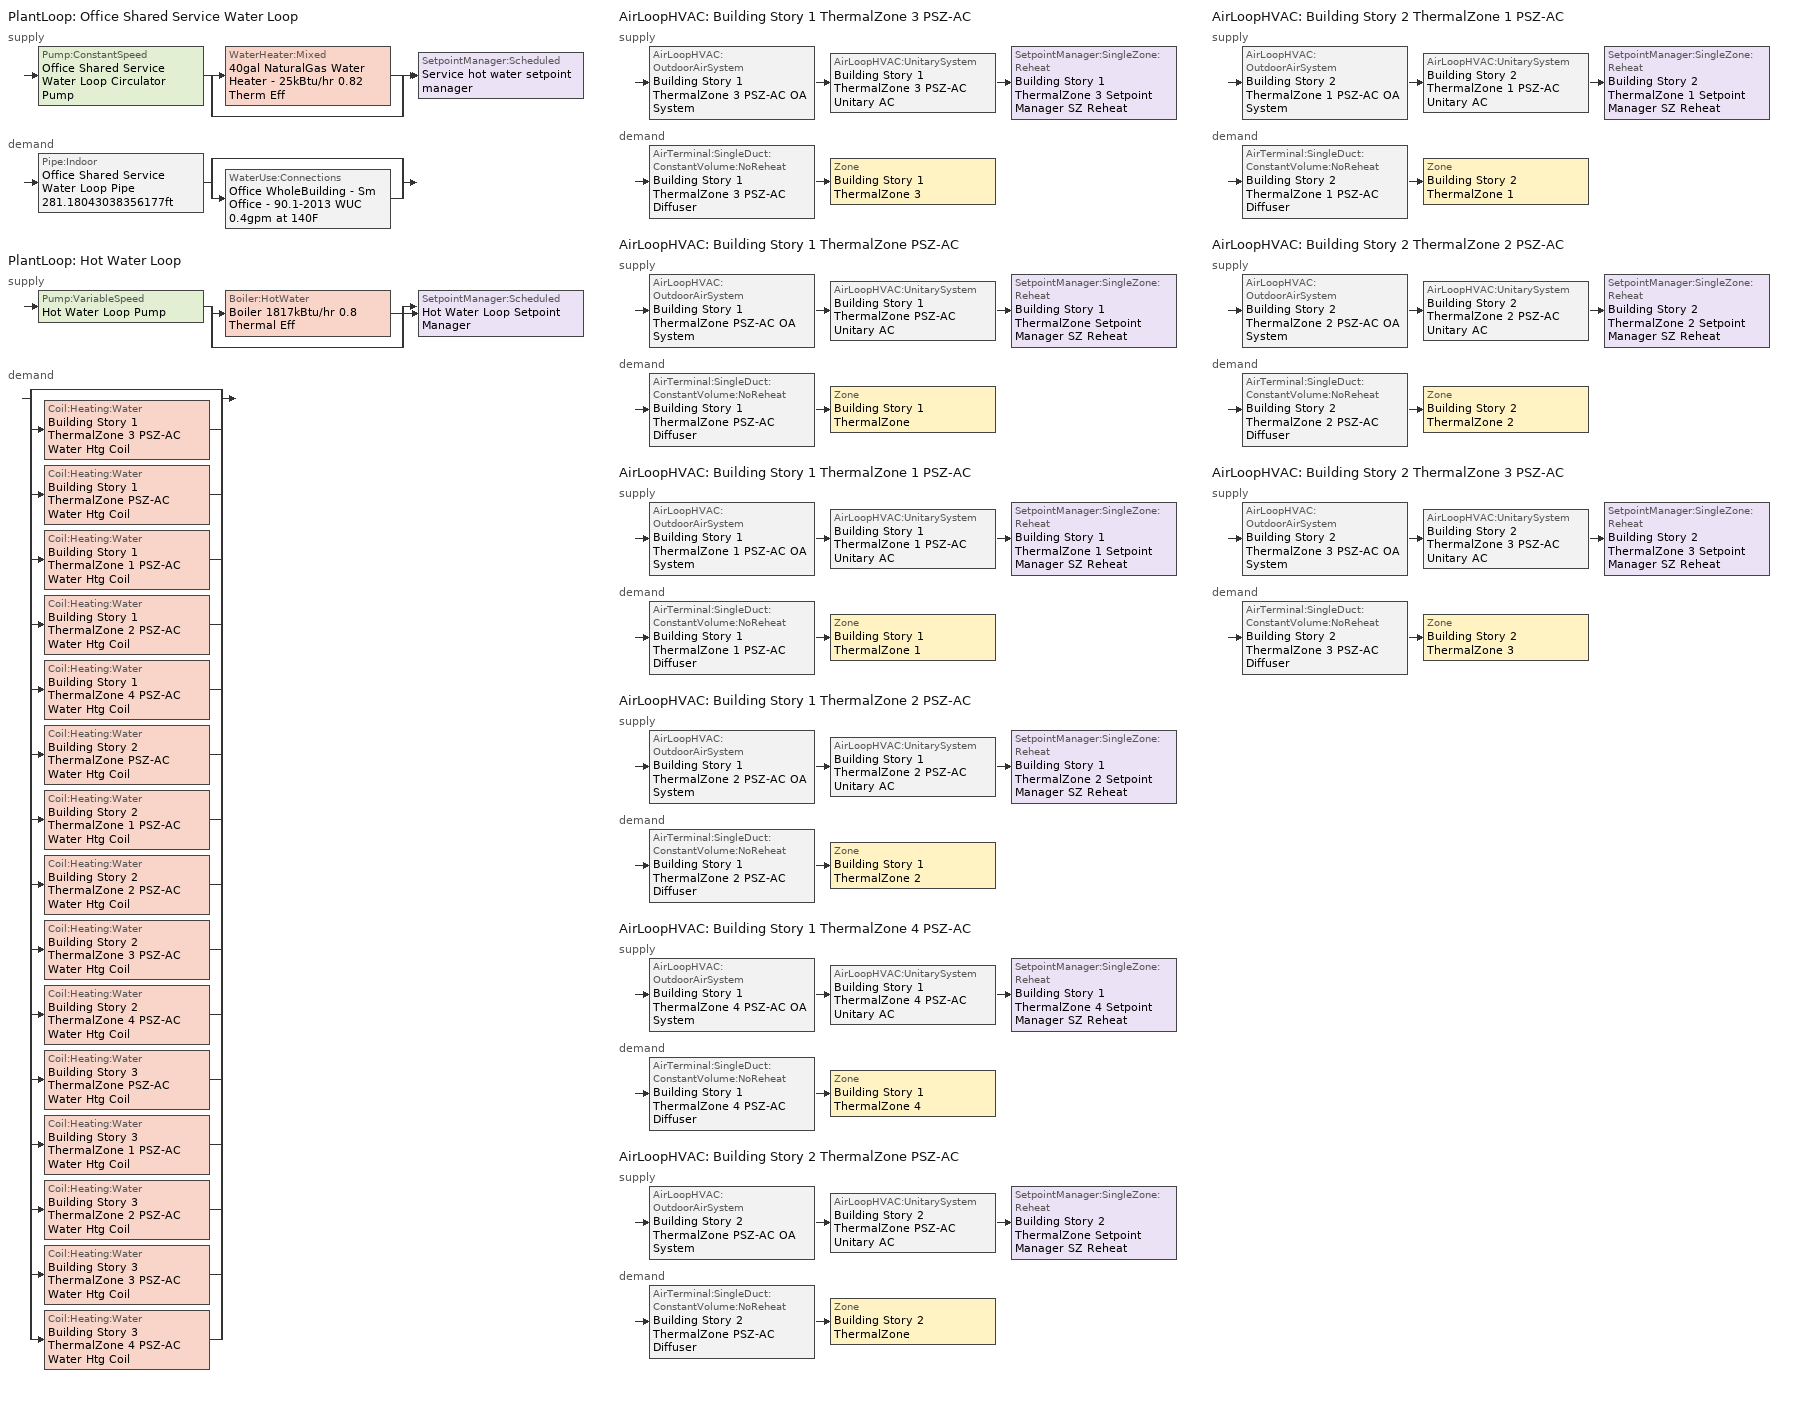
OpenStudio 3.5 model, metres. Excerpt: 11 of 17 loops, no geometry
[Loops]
PlantLoop 'Office Shared Service Water Loop'
 supply: Pump:ConstantSpeed 'Office Shared Service Water Loop Circulator Pump' > split
  | WaterHeater:Mixed '40gal NaturalGas Water Heater - 25kBtu/hr 0.82 Therm Eff'
  | bypass
  join > SetpointManager:Scheduled 'Service hot water setpoint manager'
 demand: Pipe:Indoor 'Office Shared Service Water Loop Pipe 281.18043038356177ft' > split
  | bypass
  | WaterUse:Connections 'Office WholeBuilding - Sm Office - 90.1-2013 WUC 0.4gpm at 140F'
PlantLoop 'Hot Water Loop'
 supply: Pump:VariableSpeed 'Hot Water Loop Pump' > split
  | Boiler:HotWater 'Boiler 1817kBtu/hr 0.8 Thermal Eff'
  | bypass
  join > SetpointManager:Scheduled 'Hot Water Loop Setpoint Manager'
 demand: split
  | bypass
  | Coil:Heating:Water 'Building Story 1 ThermalZone 3 PSZ-AC Water Htg Coil'
  | Coil:Heating:Water 'Building Story 1 ThermalZone PSZ-AC Water Htg Coil'
  | Coil:Heating:Water 'Building Story 1 ThermalZone 1 PSZ-AC Water Htg Coil'
  | Coil:Heating:Water 'Building Story 1 ThermalZone 2 PSZ-AC Water Htg Coil'
  | Coil:Heating:Water 'Building Story 1 ThermalZone 4 PSZ-AC Water Htg Coil'
  | Coil:Heating:Water 'Building Story 2 ThermalZone PSZ-AC Water Htg Coil'
  | Coil:Heating:Water 'Building Story 2 ThermalZone 1 PSZ-AC Water Htg Coil'
  | Coil:Heating:Water 'Building Story 2 ThermalZone 2 PSZ-AC Water Htg Coil'
  | Coil:Heating:Water 'Building Story 2 ThermalZone 3 PSZ-AC Water Htg Coil'
  | Coil:Heating:Water 'Building Story 2 ThermalZone 4 PSZ-AC Water Htg Coil'
  | Coil:Heating:Water 'Building Story 3 ThermalZone PSZ-AC Water Htg Coil'
  | Coil:Heating:Water 'Building Story 3 ThermalZone 1 PSZ-AC Water Htg Coil'
  | Coil:Heating:Water 'Building Story 3 ThermalZone 2 PSZ-AC Water Htg Coil'
  | Coil:Heating:Water 'Building Story 3 ThermalZone 3 PSZ-AC Water Htg Coil'
  | Coil:Heating:Water 'Building Story 3 ThermalZone 4 PSZ-AC Water Htg Coil'
AirLoopHVAC 'Building Story 1 ThermalZone 3 PSZ-AC'
 supply: AirLoopHVAC:OutdoorAirSystem 'Building Story 1 ThermalZone 3 PSZ-AC OA System' > AirLoopHVAC:UnitarySystem 'Building Story 1 ThermalZone 3 PSZ-AC Unitary AC' > SetpointManager:SingleZone:Reheat 'Building Story 1 ThermalZone 3 Setpoint Manager SZ Reheat'
 demand: AirTerminal:SingleDuct:ConstantVolume:NoReheat 'Building Story 1 ThermalZone 3 PSZ-AC Diffuser' > Zone 'Building Story 1 ThermalZone 3'
AirLoopHVAC 'Building Story 1 ThermalZone PSZ-AC'
 supply: AirLoopHVAC:OutdoorAirSystem 'Building Story 1 ThermalZone PSZ-AC OA System' > AirLoopHVAC:UnitarySystem 'Building Story 1 ThermalZone PSZ-AC Unitary AC' > SetpointManager:SingleZone:Reheat 'Building Story 1 ThermalZone Setpoint Manager SZ Reheat'
 demand: AirTerminal:SingleDuct:ConstantVolume:NoReheat 'Building Story 1 ThermalZone PSZ-AC Diffuser' > Zone 'Building Story 1 ThermalZone'
AirLoopHVAC 'Building Story 1 ThermalZone 1 PSZ-AC'
 supply: AirLoopHVAC:OutdoorAirSystem 'Building Story 1 ThermalZone 1 PSZ-AC OA System' > AirLoopHVAC:UnitarySystem 'Building Story 1 ThermalZone 1 PSZ-AC Unitary AC' > SetpointManager:SingleZone:Reheat 'Building Story 1 ThermalZone 1 Setpoint Manager SZ Reheat'
 demand: AirTerminal:SingleDuct:ConstantVolume:NoReheat 'Building Story 1 ThermalZone 1 PSZ-AC Diffuser' > Zone 'Building Story 1 ThermalZone 1'
AirLoopHVAC 'Building Story 1 ThermalZone 2 PSZ-AC'
 supply: AirLoopHVAC:OutdoorAirSystem 'Building Story 1 ThermalZone 2 PSZ-AC OA System' > AirLoopHVAC:UnitarySystem 'Building Story 1 ThermalZone 2 PSZ-AC Unitary AC' > SetpointManager:SingleZone:Reheat 'Building Story 1 ThermalZone 2 Setpoint Manager SZ Reheat'
 demand: AirTerminal:SingleDuct:ConstantVolume:NoReheat 'Building Story 1 ThermalZone 2 PSZ-AC Diffuser' > Zone 'Building Story 1 ThermalZone 2'
AirLoopHVAC 'Building Story 1 ThermalZone 4 PSZ-AC'
 supply: AirLoopHVAC:OutdoorAirSystem 'Building Story 1 ThermalZone 4 PSZ-AC OA System' > AirLoopHVAC:UnitarySystem 'Building Story 1 ThermalZone 4 PSZ-AC Unitary AC' > SetpointManager:SingleZone:Reheat 'Building Story 1 ThermalZone 4 Setpoint Manager SZ Reheat'
 demand: AirTerminal:SingleDuct:ConstantVolume:NoReheat 'Building Story 1 ThermalZone 4 PSZ-AC Diffuser' > Zone 'Building Story 1 ThermalZone 4'
AirLoopHVAC 'Building Story 2 ThermalZone PSZ-AC'
 supply: AirLoopHVAC:OutdoorAirSystem 'Building Story 2 ThermalZone PSZ-AC OA System' > AirLoopHVAC:UnitarySystem 'Building Story 2 ThermalZone PSZ-AC Unitary AC' > SetpointManager:SingleZone:Reheat 'Building Story 2 ThermalZone Setpoint Manager SZ Reheat'
 demand: AirTerminal:SingleDuct:ConstantVolume:NoReheat 'Building Story 2 ThermalZone PSZ-AC Diffuser' > Zone 'Building Story 2 ThermalZone'
AirLoopHVAC 'Building Story 2 ThermalZone 1 PSZ-AC'
 supply: AirLoopHVAC:OutdoorAirSystem 'Building Story 2 ThermalZone 1 PSZ-AC OA System' > AirLoopHVAC:UnitarySystem 'Building Story 2 ThermalZone 1 PSZ-AC Unitary AC' > SetpointManager:SingleZone:Reheat 'Building Story 2 ThermalZone 1 Setpoint Manager SZ Reheat'
 demand: AirTerminal:SingleDuct:ConstantVolume:NoReheat 'Building Story 2 ThermalZone 1 PSZ-AC Diffuser' > Zone 'Building Story 2 ThermalZone 1'
AirLoopHVAC 'Building Story 2 ThermalZone 2 PSZ-AC'
 supply: AirLoopHVAC:OutdoorAirSystem 'Building Story 2 ThermalZone 2 PSZ-AC OA System' > AirLoopHVAC:UnitarySystem 'Building Story 2 ThermalZone 2 PSZ-AC Unitary AC' > SetpointManager:SingleZone:Reheat 'Building Story 2 ThermalZone 2 Setpoint Manager SZ Reheat'
 demand: AirTerminal:SingleDuct:ConstantVolume:NoReheat 'Building Story 2 ThermalZone 2 PSZ-AC Diffuser' > Zone 'Building Story 2 ThermalZone 2'
AirLoopHVAC 'Building Story 2 ThermalZone 3 PSZ-AC'
 supply: AirLoopHVAC:OutdoorAirSystem 'Building Story 2 ThermalZone 3 PSZ-AC OA System' > AirLoopHVAC:UnitarySystem 'Building Story 2 ThermalZone 3 PSZ-AC Unitary AC' > SetpointManager:SingleZone:Reheat 'Building Story 2 ThermalZone 3 Setpoint Manager SZ Reheat'
 demand: AirTerminal:SingleDuct:ConstantVolume:NoReheat 'Building Story 2 ThermalZone 3 PSZ-AC Diffuser' > Zone 'Building Story 2 ThermalZone 3'
[Construction]
Copper pipe 0.75in type L with 0.5in fiberglass batt: Fiberglass batt 0.5in, Copper pipe 0.75in type L
[Material] Roughness=Smooth; Thermal Absorptance=0.9; Solar Absorptance=0.7; Visible Absorptance=0.7
Name | Thickness {m} | Conductivity {W/m-K} | Density {kg/m3} | Specific Heat {J/kg-K}
Copper pipe 0.75in type L | 0.001143 | 386 | 8906.27 | 385.1856
Fiberglass batt 0.5in | 0.0127 | 0.0663448 | 11.2129 | 837.36
[WaterUse:Connections]
Office WholeBuilding - Sm Office - 90.1-2013 WUC 0.4gpm at 140F: Drain Water Heat Exchanger Type=None; Drain Water Heat Exchanger Destination=Plant; Water Use Equipment Name 1=Office WholeBuilding - Sm Office - 90.1-2013 Service Water Use 0.4gpm at 140F
[WaterUse:Equipment:Definition]
Office WholeBuilding - Sm Office - 90.1-2013 Service Water Use Def 0.4gpm: Peak Flow Rate {m3/s}=2.50125e-05; Target Temperature Schedule=Mixed Water At Faucet Temp - 140F; Sensible Fraction Schedule=Fraction Sensible - 0.2; Latent Fraction Schedule=Fraction Latent - 0.05
[WaterUse:Equipment]
Office WholeBuilding - Sm Office - 90.1-2013 Service Water Use 0.4gpm at 140F: Water Use Equipment Definition=Office WholeBuilding - Sm Office - 90.1-2013 Service Water Use Def 0.4gpm; Flow Rate Fraction Schedule=OfficeSmall BLDG_SWH_SCH
[PlantLoop] Glycol Concentration=0; Minimum Loop Temperature {C}=10; Plant Loop Volume {m3}=Autocalculate; Load Distribution Scheme=Optimal
Name | Maximum Loop Temperature {C} | Fluid Type
Office Shared Service Water Loop | 60
Hot Water Loop |  | Water
[Sizing:Plant] Loop Type=Heating; Sizing Option=NonCoincident; Zone Timesteps in Averaging Window=1; Coincident Sizing Factor Mode=None
Name | Design Loop Exit Temperature {C} | Loop Design Temperature Difference {deltaC}
Office Shared Service Water Loop | 60 | 5
Hot Water Loop | 82.2222 | 11.1111
[SetpointManager:Scheduled] Control Variable=Temperature
Name | Schedule | Setpoint Node or NodeList
Service hot water setpoint manager | Service Water Loop Temp - 140F | Office Shared Service Water Loop Supply Outlet Node
Hot Water Loop Setpoint Manager | Hot Water Loop Temp - 180F | Hot Water Loop Supply Outlet Node
[Pump:ConstantSpeed]
Office Shared Service Water Loop Circulator Pump: Rated Flow Rate {m3/s}=autosize; Rated Pump Head {Pa}=29890.7; Rated Power Consumption {W}=autosize; Motor Efficiency=0.7; Fraction of Motor Inefficiencies to Fluid Stream=0; Pump Control Type=Intermittent; Design Power Sizing Method=PowerPerFlowPerPressure; Design Electric Power per Unit Flow Rate {W/(m3/s)}=348701.1; Design Shaft Power per Unit Flow Rate per Unit Head {W-s/m3-Pa}=1.28205
[WaterHeater:Mixed]
40gal NaturalGas Water Heater - 25kBtu/hr 0.82 Therm Eff: Tank Volume {m3}=0.151416; Setpoint Temperature Schedule=Service Water Loop Temp - 140F; Deadband Temperature Difference {deltaC}=2; Maximum Temperature Limit {C}=60; Heater Control Type=Cycle; Heater Maximum Capacity {W}=7319.95; Heater Fuel Type=NaturalGas; Heater Thermal Efficiency=0.82; Off Cycle Parasitic Fuel Consumption Rate {W}=0; Off Cycle Parasitic Fuel Type=NaturalGas; Off Cycle Parasitic Heat Fraction to Tank=0; On Cycle Parasitic Fuel Consumption Rate {W}=0; On Cycle Parasitic Fuel Type=NaturalGas; On Cycle Parasitic Heat Fraction to Tank=0; Ambient Temperature Indicator=Schedule; Ambient Temperature Schedule=Water Heater Ambient Temp Schedule - 71.6f; Off Cycle Loss Coefficient to Ambient Temperature {W/K}=2.56092; On Cycle Loss Coefficient to Ambient Temperature {W/K}=2.56092; Use Side Effectiveness=1; Source Side Effectiveness=1; Use Side Design Flow Rate {m3/s}=autosize; Source Side Design Flow Rate {m3/s}=autosize; Indirect Water Heating Recovery Time {hr}=1.5; Source Side Flow Control Mode=IndirectHeatPrimarySetpoint
[WaterHeater:Sizing]
40gal NaturalGas Water Heater - 25kBtu/hr 0.82 Therm Eff: Design Mode=PeakDraw; Time Storage Can Meet Peak Draw {hr}=0.538503; Time for Tank Recovery {hr}=0; Nominal Tank Volume for Autosizing Plant Connections {m3}=1
[Pipe:Indoor]
Office Shared Service Water Loop Pipe 281.18043038356177ft: Construction=Copper pipe 0.75in type L with 0.5in fiberglass batt; Environment Type=Schedule; Ambient Temperature Schedule=Office Shared Service Water Loop Piping Air Temp - 70F; Ambient Air Velocity Schedule=Office Shared Service Water Loop Piping Air Velocity - 0.67mph; Pipe Inside Diameter {m}=0.019939; Pipe Length {m}=85.7038
[Sizing:Zone] Zone Cooling Design Supply Air Temperature Input Method=SupplyAirTemperature; Zone Cooling Design Supply Air Temperature {C}=12.7778; Zone Cooling Design Supply Air Temperature Difference {deltaC}=11.11; Zone Heating Design Supply Air Temperature Input Method=SupplyAirTemperature; Zone Heating Design Supply Air Temperature {C}=50; Zone Heating Design Supply Air Temperature Difference {deltaC}=11.11; Zone Cooling Design Supply Air Humidity Ratio {kg-H2O/kg-air}=0.0085; Zone Heating Design Supply Air Humidity Ratio {kg-H2O/kg-air}=0.008; Cooling Design Air Flow Method=DesignDay; Heating Design Air Flow Method=DesignDay; Account for Dedicated Outdoor Air System=No; Dedicated Outdoor Air System Control Strategy=NeutralSupplyAir; Dedicated Outdoor Air Low Setpoint Temperature for Design {C}=autosize; Dedicated Outdoor Air High Setpoint Temperature for Design {C}=autosize; Zone Load Sizing Method=Sensible Load Only No Latent Load; Zone Latent Cooling Design Supply Air Humidity Ratio Input Method=HumidityRatioDifference; Zone Cooling Design Supply Air Humidity Ratio Difference {kgWater/kgDryAir}=0.005; Zone Latent Heating Design Supply Air Humidity Ratio Input Method=HumidityRatioDifference; Zone Humidification Design Supply Air Humidity Ratio Difference {kgWater/kgDryAir}=0.005
Building Story 1 ThermalZone; Building Story 1 ThermalZone 1; Building Story 1 ThermalZone 2; Building Story 1 ThermalZone 3; Building Story 1 ThermalZone 4; Building Story 2 ThermalZone; Building Story 2 ThermalZone 1; Building Story 2 ThermalZone 2; Building Story 2 ThermalZone 3
[Zone equipment]
Building Story 1 ThermalZone: Building Story 1 ThermalZone PSZ-AC Diffuser
Building Story 1 ThermalZone 1: Building Story 1 ThermalZone 1 PSZ-AC Diffuser
Building Story 1 ThermalZone 2: Building Story 1 ThermalZone 2 PSZ-AC Diffuser
Building Story 1 ThermalZone 3: Building Story 1 ThermalZone 3 PSZ-AC Diffuser
Building Story 1 ThermalZone 4: Building Story 1 ThermalZone 4 PSZ-AC Diffuser
Building Story 2 ThermalZone: Building Story 2 ThermalZone PSZ-AC Diffuser
Building Story 2 ThermalZone 1: Building Story 2 ThermalZone 1 PSZ-AC Diffuser
Building Story 2 ThermalZone 2: Building Story 2 ThermalZone 2 PSZ-AC Diffuser
Building Story 2 ThermalZone 3: Building Story 2 ThermalZone 3 PSZ-AC Diffuser
[Pump:VariableSpeed]
Hot Water Loop Pump: Rated Pump Head {Pa}=179344; Motor Efficiency=0.895; Coefficient 1 of the Part Load Performance Curve=0; Coefficient 2 of the Part Load Performance Curve=3.2485; Coefficient 3 of the Part Load Performance Curve=-4.7443; Coefficient 4 of the Part Load Performance Curve=2.5294; Pump Control Type=Intermittent; Skin Loss Radiative Fraction=0.5; Design Power Sizing Method=PowerPerFlowPerPressure; Design Electric Power per Unit Flow Rate {W/(m3/s)}=348701.1; Design Shaft Power per Unit Flow Rate per Unit Head {W-s/m3-Pa}=1.28205; Design Minimum Flow Rate Fraction=0
[Boiler:HotWater]
Boiler 1817kBtu/hr 0.8 Thermal Eff: Fuel Type=NaturalGas; Nominal Thermal Efficiency=0.8; Efficiency Curve Temperature Evaluation Variable=LeavingBoiler; Normalized Boiler Efficiency Curve=Boiler with Minimum Turndown; Minimum Part Load Ratio=0; Maximum Part Load Ratio=1.2; Optimum Part Load Ratio=1; Water Outlet Upper Temperature Limit {C}=95; Boiler Flow Mode=LeavingSetpointModulated; Parasitic Electric Load {W}=0; Sizing Factor=1
[AirLoopHVAC] Design Supply Air Flow Rate {m3/s}=autosize; Design Return Air Flow Fraction of Supply Air Flow=1
Name | Availability Schedule
Building Story 1 ThermalZone 3 PSZ-AC | Building Story 1 ThermalZone 3 PSZ-AC Occ Sch
Building Story 1 ThermalZone PSZ-AC | Building Story 1 ThermalZone PSZ-AC Occ Sch
Building Story 1 ThermalZone 1 PSZ-AC | Building Story 1 ThermalZone 1 PSZ-AC Occ Sch
Building Story 1 ThermalZone 2 PSZ-AC | Building Story 1 ThermalZone 2 PSZ-AC Occ Sch
Building Story 1 ThermalZone 4 PSZ-AC | Building Story 1 ThermalZone 4 PSZ-AC Occ Sch
Building Story 2 ThermalZone PSZ-AC | Building Story 2 ThermalZone PSZ-AC Occ Sch
Building Story 2 ThermalZone 1 PSZ-AC | Building Story 2 ThermalZone 1 PSZ-AC Occ Sch
Building Story 2 ThermalZone 2 PSZ-AC | Building Story 2 ThermalZone 2 PSZ-AC Occ Sch
Building Story 2 ThermalZone 3 PSZ-AC | Building Story 2 ThermalZone 3 PSZ-AC Occ Sch
[Sizing:System] Type of Load to Size On=Sensible; Design Outdoor Air Flow Rate {m3/s}=Autosize; Central Heating Maximum System Air Flow Ratio=1; Preheat Design Temperature {C}=7.22222; Preheat Design Humidity Ratio {kg-H2O/kg-Air}=0.008; Precool Design Temperature {C}=12.7778; Precool Design Humidity Ratio {kg-H2O/kg-Air}=0.008; Central Cooling Design Supply Air Temperature {C}=12.7778; Central Heating Design Supply Air Temperature {C}=50; Sizing Option=Coincident; 100% Outdoor Air in Cooling=No; 100% Outdoor Air in Heating=No; Central Cooling Design Supply Air Humidity Ratio {kg-H2O/kg-Air}=0.0085; Central Heating Design Supply Air Humidity Ratio {kg-H2O/kg-Air}=0.008; Cooling Design Air Flow Method=DesignDay; Heating Design Air Flow Method=DesignDay; System Outdoor Air Method=ZoneSum; Zone Maximum Outdoor Air Fraction=1; Cooling Supply Air Flow Rate Per Floor Area {m3/s-m2}=0.00996765; Cooling Fraction of Autosized Cooling Supply Air Flow Rate=1; Cooling Supply Air Flow Rate Per Unit Cooling Capacity {m3/s-W}=3.94755e-05; Heating Supply Air Flow Rate Per Floor Area {m3/s-m2}=0.00996765; Heating Fraction of Autosized Heating Supply Air Flow Rate=1; Heating Fraction of Autosized Cooling Supply Air Flow Rate=1; Heating Supply Air Flow Rate Per Unit Heating Capacity {m3/s-W}=3.15882e-05; Cooling Design Capacity Method=CoolingDesignCapacity; Cooling Design Capacity {W}=autosize; Cooling Design Capacity Per Floor Area {W/m2}=234.7; Fraction of Autosized Cooling Design Capacity=1; Heating Design Capacity Method=HeatingDesignCapacity; Heating Design Capacity {W}=autosize; Heating Design Capacity Per Floor Area {W/m2}=157; Fraction of Autosized Heating Design Capacity=1; Central Cooling Capacity Control Method=OnOff; Occupant Diversity=autosize
Building Story 1 ThermalZone 3 PSZ-AC; Building Story 1 ThermalZone PSZ-AC; Building Story 1 ThermalZone 1 PSZ-AC; Building Story 1 ThermalZone 2 PSZ-AC; Building Story 1 ThermalZone 4 PSZ-AC; Building Story 2 ThermalZone PSZ-AC; Building Story 2 ThermalZone 1 PSZ-AC; Building Story 2 ThermalZone 2 PSZ-AC; Building Story 2 ThermalZone 3 PSZ-AC
[SetpointManager:SingleZone:Reheat] Minimum Supply Air Temperature {C}=12.7778; Maximum Supply Air Temperature {C}=50
Name | Control Zone | Setpoint Node or NodeList
Building Story 1 ThermalZone 3 Setpoint Manager SZ Reheat | Building Story 1 ThermalZone 3 | Building Story 1 ThermalZone 3 PSZ-AC Supply Outlet Node
Building Story 1 ThermalZone Setpoint Manager SZ Reheat | Building Story 1 ThermalZone | Building Story 1 ThermalZone PSZ-AC Supply Outlet Node
Building Story 1 ThermalZone 1 Setpoint Manager SZ Reheat | Building Story 1 ThermalZone 1 | Building Story 1 ThermalZone 1 PSZ-AC Supply Outlet Node
Building Story 1 ThermalZone 2 Setpoint Manager SZ Reheat | Building Story 1 ThermalZone 2 | Building Story 1 ThermalZone 2 PSZ-AC Supply Outlet Node
Building Story 1 ThermalZone 4 Setpoint Manager SZ Reheat | Building Story 1 ThermalZone 4 | Building Story 1 ThermalZone 4 PSZ-AC Supply Outlet Node
Building Story 2 ThermalZone Setpoint Manager SZ Reheat | Building Story 2 ThermalZone | Building Story 2 ThermalZone PSZ-AC Supply Outlet Node
Building Story 2 ThermalZone 1 Setpoint Manager SZ Reheat | Building Story 2 ThermalZone 1 | Building Story 2 ThermalZone 1 PSZ-AC Supply Outlet Node
Building Story 2 ThermalZone 2 Setpoint Manager SZ Reheat | Building Story 2 ThermalZone 2 | Building Story 2 ThermalZone 2 PSZ-AC Supply Outlet Node
Building Story 2 ThermalZone 3 Setpoint Manager SZ Reheat | Building Story 2 ThermalZone 3 | Building Story 2 ThermalZone 3 PSZ-AC Supply Outlet Node
[Coil:Heating:Water] Availability Schedule=Always On Discrete; Rated Inlet Water Temperature {C}=82.2222; Rated Inlet Air Temperature {C}=7.22222; Rated Outlet Water Temperature {C}=71.1111; Rated Outlet Air Temperature {C}=50
Building Story 1 ThermalZone 3 PSZ-AC Water Htg Coil; Building Story 1 ThermalZone PSZ-AC Water Htg Coil; Building Story 1 ThermalZone 1 PSZ-AC Water Htg Coil; Building Story 1 ThermalZone 2 PSZ-AC Water Htg Coil; Building Story 1 ThermalZone 4 PSZ-AC Water Htg Coil; Building Story 2 ThermalZone PSZ-AC Water Htg Coil; Building Story 2 ThermalZone 1 PSZ-AC Water Htg Coil; Building Story 2 ThermalZone 2 PSZ-AC Water Htg Coil; Building Story 2 ThermalZone 3 PSZ-AC Water Htg Coil; Building Story 2 ThermalZone 4 PSZ-AC Water Htg Coil; Building Story 3 ThermalZone PSZ-AC Water Htg Coil; Building Story 3 ThermalZone 1 PSZ-AC Water Htg Coil; Building Story 3 ThermalZone 2 PSZ-AC Water Htg Coil; Building Story 3 ThermalZone 3 PSZ-AC Water Htg Coil; Building Story 3 ThermalZone 4 PSZ-AC Water Htg Coil
[Controller:WaterCoil] Action=Normal; Controller Convergence Tolerance {deltaC}=0.0001; Minimum Actuated Flow {m3/s}=0
Name | Water Coil
Building Story 1 ThermalZone 3 PSZ-AC Water Htg Coil Controller | Building Story 1 ThermalZone 3 PSZ-AC Water Htg Coil
Building Story 1 ThermalZone PSZ-AC Water Htg Coil Controller | Building Story 1 ThermalZone PSZ-AC Water Htg Coil
Building Story 1 ThermalZone 1 PSZ-AC Water Htg Coil Controller | Building Story 1 ThermalZone 1 PSZ-AC Water Htg Coil
Building Story 1 ThermalZone 2 PSZ-AC Water Htg Coil Controller | Building Story 1 ThermalZone 2 PSZ-AC Water Htg Coil
Building Story 1 ThermalZone 4 PSZ-AC Water Htg Coil Controller | Building Story 1 ThermalZone 4 PSZ-AC Water Htg Coil
Building Story 2 ThermalZone PSZ-AC Water Htg Coil Controller | Building Story 2 ThermalZone PSZ-AC Water Htg Coil
Building Story 2 ThermalZone 1 PSZ-AC Water Htg Coil Controller | Building Story 2 ThermalZone 1 PSZ-AC Water Htg Coil
Building Story 2 ThermalZone 2 PSZ-AC Water Htg Coil Controller | Building Story 2 ThermalZone 2 PSZ-AC Water Htg Coil
Building Story 2 ThermalZone 3 PSZ-AC Water Htg Coil Controller | Building Story 2 ThermalZone 3 PSZ-AC Water Htg Coil
Building Story 2 ThermalZone 4 PSZ-AC Water Htg Coil Controller | Building Story 2 ThermalZone 4 PSZ-AC Water Htg Coil
Building Story 3 ThermalZone PSZ-AC Water Htg Coil Controller | Building Story 3 ThermalZone PSZ-AC Water Htg Coil
Building Story 3 ThermalZone 1 PSZ-AC Water Htg Coil Controller | Building Story 3 ThermalZone 1 PSZ-AC Water Htg Coil
Building Story 3 ThermalZone 2 PSZ-AC Water Htg Coil Controller | Building Story 3 ThermalZone 2 PSZ-AC Water Htg Coil
Building Story 3 ThermalZone 3 PSZ-AC Water Htg Coil Controller | Building Story 3 ThermalZone 3 PSZ-AC Water Htg Coil
Building Story 3 ThermalZone 4 PSZ-AC Water Htg Coil Controller | Building Story 3 ThermalZone 4 PSZ-AC Water Htg Coil
[Coil:Heating:Electric] Availability Schedule=Always On Discrete; Efficiency=1
Building Story 1 ThermalZone 3 PSZ-AC Electric Backup Htg Coil; Building Story 1 ThermalZone PSZ-AC Electric Backup Htg Coil; Building Story 1 ThermalZone 1 PSZ-AC Electric Backup Htg Coil; Building Story 1 ThermalZone 2 PSZ-AC Electric Backup Htg Coil; Building Story 1 ThermalZone 4 PSZ-AC Electric Backup Htg Coil; Building Story 2 ThermalZone PSZ-AC Electric Backup Htg Coil; Building Story 2 ThermalZone 1 PSZ-AC Electric Backup Htg Coil; Building Story 2 ThermalZone 2 PSZ-AC Electric Backup Htg Coil; Building Story 2 ThermalZone 3 PSZ-AC Electric Backup Htg Coil
[Coil:Cooling:DX:SingleSpeed] Availability Schedule=Always On Discrete; Rated Total Cooling Capacity {W}=autosize; Rated Sensible Heat Ratio=autosize; Rated Air Flow Rate {m3/s}=autosize; Rated Evaporator Fan Power Per Volume Flow Rate 2017 {W/(m3/s)}=773.3; Rated Evaporator Fan Power Per Volume Flow Rate 2023 {W/(m3/s)}=934.4; Total Cooling Capacity Function of Temperature Curve=PSZ-AC_Unitary_PackagecoolCapFT; Total Cooling Capacity Function of Flow Fraction Curve=PSZ-AC_Unitary_PackagecoolFFF; Energy Input Ratio Function of Temperature Curve=PSZ-AC DX Unitary Package EIRFT; Energy Input Ratio Function of Flow Fraction Curve=PSZ-AC_Unitary_PackagecoolEIRFFF; Part Load Fraction Correlation Curve=PSZ-AC_Unitary_PackagecoolPLR; Minimum Outdoor Dry-Bulb Temperature for Compressor Operation {C}=-25; Nominal Time for Condensate Removal to Begin {s}=0; Ratio of Initial Moisture Evaporation Rate and Steady State Latent Capacity=0; Maximum Cycling Rate {cycles/hr}=0; Latent Capacity Time Constant {s}=0; Condenser Type=AirCooled; Evaporative Condenser Effectiveness=0.9; Evaporative Condenser Air Flow Rate {m3/s}=autosize; Evaporative Condenser Pump Rated Power Consumption {W}=autosize; Crankcase Heater Capacity {W}=0; Maximum Outdoor Dry-Bulb Temperature for Crankcase Heater Operation {C}=10; Basin Heater Capacity {W/K}=0; Basin Heater Setpoint Temperature {C}=2
Name | Rated COP {W/W}
Building Story 1 ThermalZone 3 PSZ-AC 1spd DX AC Clg Coil 10kBtu/hr 14.0SEER; Building Story 1 ThermalZone PSZ-AC 1spd DX AC Clg Coil 44kBtu/hr 14.0SEER; Building Story 1 ThermalZone 1 PSZ-AC 1spd DX AC Clg Coil 16kBtu/hr 14.0SEER; Building Story 1 ThermalZone 2 PSZ-AC 1spd DX AC Clg Coil 59kBtu/hr 14.0SEER; Building Story 2 ThermalZone 1 PSZ-AC 1spd DX AC Clg Coil 18kBtu/hr 14.0SEER; Building Story 2 ThermalZone 3 PSZ-AC 1spd DX AC Clg Coil 11kBtu/hr 14.0SEER | 4.11713
Building Story 1 ThermalZone 4 PSZ-AC 1spd DX AC Clg Coil 72kBtu/hr 11.0EER; Building Story 2 ThermalZone PSZ-AC 1spd DX AC Clg Coil 106kBtu/hr 11.0EER; Building Story 2 ThermalZone 2 PSZ-AC 1spd DX AC Clg Coil 73kBtu/hr 11.0EER | 3.79883
[Fan:OnOff] Availability Schedule=Always On Discrete; Pressure Rise {Pa}=622.722; Maximum Flow Rate {m3/s}=autosize; Motor In Airstream Fraction=1
Name | Fan Total Efficiency | Motor Efficiency | Fan Power Ratio Function of Speed Ratio Curve | Fan Efficiency Ratio Function of Speed Ratio Curve
Building Story 1 ThermalZone 3 PSZ-AC Fan | 0.55575 | 0.855 | Fan On Off Power Curve | Fan On Off Efficiency Curve
Building Story 1 ThermalZone PSZ-AC Fan | 0.55575 | 0.855 | Fan On Off Power Curve 1 | Fan On Off Efficiency Curve 1
Building Story 1 ThermalZone 1 PSZ-AC Fan | 0.55575 | 0.855 | Fan On Off Power Curve 2 | Fan On Off Efficiency Curve 2
Building Story 1 ThermalZone 2 PSZ-AC Fan | 0.56225 | 0.865 | Fan On Off Power Curve 3 | Fan On Off Efficiency Curve 3
Building Story 1 ThermalZone 4 PSZ-AC Fan | 0.56225 | 0.865 | Fan On Off Power Curve 4 | Fan On Off Efficiency Curve 4
Building Story 2 ThermalZone PSZ-AC Fan | 0.56225 | 0.865 | Fan On Off Power Curve 5 | Fan On Off Efficiency Curve 5
Building Story 2 ThermalZone 1 PSZ-AC Fan | 0.55575 | 0.855 | Fan On Off Power Curve 6 | Fan On Off Efficiency Curve 6
Building Story 2 ThermalZone 2 PSZ-AC Fan | 0.56225 | 0.865 | Fan On Off Power Curve 7 | Fan On Off Efficiency Curve 7
Building Story 2 ThermalZone 3 PSZ-AC Fan | 0.55575 | 0.855 | Fan On Off Power Curve 8 | Fan On Off Efficiency Curve 8
[AirLoopHVAC:UnitarySystem] Control Type=Load; Dehumidification Control Type=None; Availability Schedule=Always On Discrete; Fan Placement=DrawThrough; DX Heating Coil Sizing Ratio=1; Use DOAS DX Cooling Coil=No; DOAS DX Cooling Coil Leaving Minimum Air Temperature {C}=2; Latent Load Control=SensibleOnlyLoadControl; Supply Air Flow Rate During Cooling Operation {m3/s}=Autosize; Supply Air Flow Rate During Heating Operation {m3/s}=Autosize; Supply Air Flow Rate When No Cooling or Heating is Required {m3/s}=Autosize; Maximum Supply Air Temperature {C}=80; Maximum Outdoor Dry-Bulb Temperature for Supplemental Heater Operation {C}=21; Maximum Cycling Rate {cycles/hr}=2.5; Heat Pump Time Constant {s}=60; Fraction of On-Cycle Power Use=0.01; Heat Pump Fan Delay Time {s}=60; Ancilliary On-Cycle Electric Power {W}=0; Ancilliary Off-Cycle Electric Power {W}=0
Name | Controlling Zone or Thermostat Location | Supply Fan | Supply Air Fan Operating Mode Schedule | Heating Coil | Cooling Coil | Supplemental Heating Coil
Building Story 1 ThermalZone 3 PSZ-AC Unitary AC | Building Story 1 ThermalZone 3 | Building Story 1 ThermalZone 3 PSZ-AC Fan | Building Story 1 ThermalZone 3 PSZ-AC Occ Sch | Building Story 1 ThermalZone 3 PSZ-AC Water Htg Coil | Building Story 1 ThermalZone 3 PSZ-AC 1spd DX AC Clg Coil 10kBtu/hr 14.0SEER | Building Story 1 ThermalZone 3 PSZ-AC Electric Backup Htg Coil
Building Story 1 ThermalZone PSZ-AC Unitary AC | Building Story 1 ThermalZone | Building Story 1 ThermalZone PSZ-AC Fan | Building Story 1 ThermalZone PSZ-AC Occ Sch | Building Story 1 ThermalZone PSZ-AC Water Htg Coil | Building Story 1 ThermalZone PSZ-AC 1spd DX AC Clg Coil 44kBtu/hr 14.0SEER | Building Story 1 ThermalZone PSZ-AC Electric Backup Htg Coil
Building Story 1 ThermalZone 1 PSZ-AC Unitary AC | Building Story 1 ThermalZone 1 | Building Story 1 ThermalZone 1 PSZ-AC Fan | Building Story 1 ThermalZone 1 PSZ-AC Occ Sch | Building Story 1 ThermalZone 1 PSZ-AC Water Htg Coil | Building Story 1 ThermalZone 1 PSZ-AC 1spd DX AC Clg Coil 16kBtu/hr 14.0SEER | Building Story 1 ThermalZone 1 PSZ-AC Electric Backup Htg Coil
Building Story 1 ThermalZone 2 PSZ-AC Unitary AC | Building Story 1 ThermalZone 2 | Building Story 1 ThermalZone 2 PSZ-AC Fan | Building Story 1 ThermalZone 2 PSZ-AC Occ Sch | Building Story 1 ThermalZone 2 PSZ-AC Water Htg Coil | Building Story 1 ThermalZone 2 PSZ-AC 1spd DX AC Clg Coil 59kBtu/hr 14.0SEER | Building Story 1 ThermalZone 2 PSZ-AC Electric Backup Htg Coil
Building Story 1 ThermalZone 4 PSZ-AC Unitary AC | Building Story 1 ThermalZone 4 | Building Story 1 ThermalZone 4 PSZ-AC Fan | Building Story 1 ThermalZone 4 PSZ-AC Occ Sch | Building Story 1 ThermalZone 4 PSZ-AC Water Htg Coil | Building Story 1 ThermalZone 4 PSZ-AC 1spd DX AC Clg Coil 72kBtu/hr 11.0EER | Building Story 1 ThermalZone 4 PSZ-AC Electric Backup Htg Coil
Building Story 2 ThermalZone PSZ-AC Unitary AC | Building Story 2 ThermalZone | Building Story 2 ThermalZone PSZ-AC Fan | Building Story 2 ThermalZone PSZ-AC Occ Sch | Building Story 2 ThermalZone PSZ-AC Water Htg Coil | Building Story 2 ThermalZone PSZ-AC 1spd DX AC Clg Coil 106kBtu/hr 11.0EER | Building Story 2 ThermalZone PSZ-AC Electric Backup Htg Coil
Building Story 2 ThermalZone 1 PSZ-AC Unitary AC | Building Story 2 ThermalZone 1 | Building Story 2 ThermalZone 1 PSZ-AC Fan | Building Story 2 ThermalZone 1 PSZ-AC Occ Sch | Building Story 2 ThermalZone 1 PSZ-AC Water Htg Coil | Building Story 2 ThermalZone 1 PSZ-AC 1spd DX AC Clg Coil 18kBtu/hr 14.0SEER | Building Story 2 ThermalZone 1 PSZ-AC Electric Backup Htg Coil
Building Story 2 ThermalZone 2 PSZ-AC Unitary AC | Building Story 2 ThermalZone 2 | Building Story 2 ThermalZone 2 PSZ-AC Fan | Building Story 2 ThermalZone 2 PSZ-AC Occ Sch | Building Story 2 ThermalZone 2 PSZ-AC Water Htg Coil | Building Story 2 ThermalZone 2 PSZ-AC 1spd DX AC Clg Coil 73kBtu/hr 11.0EER | Building Story 2 ThermalZone 2 PSZ-AC Electric Backup Htg Coil
Building Story 2 ThermalZone 3 PSZ-AC Unitary AC | Building Story 2 ThermalZone 3 | Building Story 2 ThermalZone 3 PSZ-AC Fan | Building Story 2 ThermalZone 3 PSZ-AC Occ Sch | Building Story 2 ThermalZone 3 PSZ-AC Water Htg Coil | Building Story 2 ThermalZone 3 PSZ-AC 1spd DX AC Clg Coil 11kBtu/hr 14.0SEER | Building Story 2 ThermalZone 3 PSZ-AC Electric Backup Htg Coil
[Controller:OutdoorAir] Minimum Outdoor Air Flow Rate {m3/s}=autosize; Maximum Outdoor Air Flow Rate {m3/s}=Autosize; Economizer Control Action Type=ModulateFlow; Lockout Type=LockoutWithHeating; Minimum Limit Type=FixedMinimum; High Humidity Control=No; Heat Recovery Bypass Control Type=BypassWhenWithinEconomizerLimits
Name | Economizer Control Type | Economizer Maximum Limit Dry-Bulb Temperature {C} | Economizer Maximum Limit Enthalpy {J/kg} | Minimum Outdoor Air Schedule | Maximum Fraction of Outdoor Air Schedule | Controller Mechanical Ventilation
Building Story 1 ThermalZone 3 PSZ-AC OA System Controller | NoEconomizer | 28 | 64000 | Building Story 1 ThermalZone 3 PSZ-AC Occ Sch | BuildingStory1ThermalZone3PSZACmaxOASch | Controller Mechanical Ventilation 1
Building Story 1 ThermalZone PSZ-AC OA System Controller | NoEconomizer | 28 | 64000 | Building Story 1 ThermalZone PSZ-AC Occ Sch | BuildingStory1ThermalZonePSZACmaxOASch | Controller Mechanical Ventilation 2
Building Story 1 ThermalZone 1 PSZ-AC OA System Controller | NoEconomizer | 28 | 64000 | Building Story 1 ThermalZone 1 PSZ-AC Occ Sch | BuildingStory1ThermalZone1PSZACmaxOASch | Controller Mechanical Ventilation 3
Building Story 1 ThermalZone 2 PSZ-AC OA System Controller | DifferentialDryBulb |  |  | Building Story 1 ThermalZone 2 PSZ-AC Occ Sch | BuildingStory1ThermalZone2PSZACmaxOASch | Controller Mechanical Ventilation 4
Building Story 1 ThermalZone 4 PSZ-AC OA System Controller | DifferentialDryBulb |  |  | Building Story 1 ThermalZone 4 PSZ-AC Occ Sch | BuildingStory1ThermalZone4PSZACmaxOASch | Controller Mechanical Ventilation 5
Building Story 2 ThermalZone PSZ-AC OA System Controller | DifferentialDryBulb |  |  | Building Story 2 ThermalZone PSZ-AC Occ Sch | BuildingStory2ThermalZonePSZACmaxOASch | Controller Mechanical Ventilation 6
Building Story 2 ThermalZone 1 PSZ-AC OA System Controller | NoEconomizer | 28 | 64000 | Building Story 2 ThermalZone 1 PSZ-AC Occ Sch | BuildingStory2ThermalZone1PSZACmaxOASch | Controller Mechanical Ventilation 7
Building Story 2 ThermalZone 2 PSZ-AC OA System Controller | DifferentialDryBulb |  |  | Building Story 2 ThermalZone 2 PSZ-AC Occ Sch | BuildingStory2ThermalZone2PSZACmaxOASch | Controller Mechanical Ventilation 8
Building Story 2 ThermalZone 3 PSZ-AC OA System Controller | NoEconomizer | 28 | 64000 | Building Story 2 ThermalZone 3 PSZ-AC Occ Sch | BuildingStory2ThermalZone3PSZACmaxOASch | Controller Mechanical Ventilation 9
[Controller:MechanicalVentilation] Availability Schedule=Always On Discrete
Controller Mechanical Ventilation 1; Controller Mechanical Ventilation 2; Controller Mechanical Ventilation 3; Controller Mechanical Ventilation 4; Controller Mechanical Ventilation 5; Controller Mechanical Ventilation 6; Controller Mechanical Ventilation 7; Controller Mechanical Ventilation 8; Controller Mechanical Ventilation 9
[AirLoopHVAC:OutdoorAirSystem]
Name | Controller
Building Story 1 ThermalZone 3 PSZ-AC OA System | Building Story 1 ThermalZone 3 PSZ-AC OA System Controller
Building Story 1 ThermalZone PSZ-AC OA System | Building Story 1 ThermalZone PSZ-AC OA System Controller
Building Story 1 ThermalZone 1 PSZ-AC OA System | Building Story 1 ThermalZone 1 PSZ-AC OA System Controller
Building Story 1 ThermalZone 2 PSZ-AC OA System | Building Story 1 ThermalZone 2 PSZ-AC OA System Controller
Building Story 1 ThermalZone 4 PSZ-AC OA System | Building Story 1 ThermalZone 4 PSZ-AC OA System Controller
Building Story 2 ThermalZone PSZ-AC OA System | Building Story 2 ThermalZone PSZ-AC OA System Controller
Building Story 2 ThermalZone 1 PSZ-AC OA System | Building Story 2 ThermalZone 1 PSZ-AC OA System Controller
Building Story 2 ThermalZone 2 PSZ-AC OA System | Building Story 2 ThermalZone 2 PSZ-AC OA System Controller
Building Story 2 ThermalZone 3 PSZ-AC OA System | Building Story 2 ThermalZone 3 PSZ-AC OA System Controller
[AirTerminal:SingleDuct:ConstantVolume:NoReheat] Availability Schedule=Always On Discrete; Maximum Air Flow Rate {m3/s}=AutoSize
Building Story 1 ThermalZone 3 PSZ-AC Diffuser; Building Story 1 ThermalZone PSZ-AC Diffuser; Building Story 1 ThermalZone 1 PSZ-AC Diffuser; Building Story 1 ThermalZone 2 PSZ-AC Diffuser; Building Story 1 ThermalZone 4 PSZ-AC Diffuser; Building Story 2 ThermalZone PSZ-AC Diffuser; Building Story 2 ThermalZone 1 PSZ-AC Diffuser; Building Story 2 ThermalZone 2 PSZ-AC Diffuser; Building Story 2 ThermalZone 3 PSZ-AC Diffuser
[Schedule:Ruleset]
Name | Default Day Schedule | Summer Design Day Schedule | Winter Design Day Schedule
OfficeSmall BLDG_SWH_SCH | OfficeSmall BLDG_SWH_SCH Default | OfficeSmall BLDG_SWH_SCH Summer Design Day | OfficeSmall BLDG_SWH_SCH Winter Design Day
Fraction Sensible - 0.2 | Fraction Sensible - 0.2 Default
Fraction Latent - 0.05 | Fraction Latent - 0.05 Default
Mixed Water At Faucet Temp - 140F | Mixed Water At Faucet Temp - 140F Default
Service Water Loop Temp - 140F | Service Water Loop Temp - 140F Default
Water Heater Ambient Temp Schedule - 71.6f | Water Heater Ambient Temp Schedule - 71.6f Default
Office Shared Service Water Loop Piping Air Temp - 70F | Office Shared Service Water Loop Piping Air Temp - 70F Default
Office Shared Service Water Loop Piping Air Velocity - 0.67mph | Office Shared Service Water Loop Piping Air Velocity - 0.67mph Default
Hot Water Loop Temp - 180F | Hot Water Loop Temp - 180F Default
Building Story 1 ThermalZone 1 PSZ-AC Occ Sch | Building Story 1 ThermalZone 1 PSZ-AC Occ Sch Default | Building Story 1 ThermalZone 1 PSZ-AC Occ Sch Summer Design Day | Building Story 1 ThermalZone 1 PSZ-AC Occ Sch Winter Design Day
BuildingStory1ThermalZone1PSZACmaxOASch | BuildingStory1ThermalZone1PSZACmaxOASchDefault
Building Story 1 ThermalZone 2 PSZ-AC Occ Sch | Building Story 1 ThermalZone 2 PSZ-AC Occ Sch Default | Building Story 1 ThermalZone 2 PSZ-AC Occ Sch Summer Design Day | Building Story 1 ThermalZone 2 PSZ-AC Occ Sch Winter Design Day
BuildingStory1ThermalZone2PSZACmaxOASch | BuildingStory1ThermalZone2PSZACmaxOASchDefault
Building Story 1 ThermalZone 3 PSZ-AC Occ Sch | Building Story 1 ThermalZone 3 PSZ-AC Occ Sch Default | Building Story 1 ThermalZone 3 PSZ-AC Occ Sch Summer Design Day | Building Story 1 ThermalZone 3 PSZ-AC Occ Sch Winter Design Day
BuildingStory1ThermalZone3PSZACmaxOASch | BuildingStory1ThermalZone3PSZACmaxOASchDefault
Building Story 1 ThermalZone 4 PSZ-AC Occ Sch | Building Story 1 ThermalZone 4 PSZ-AC Occ Sch Default | Building Story 1 ThermalZone 4 PSZ-AC Occ Sch Summer Design Day | Building Story 1 ThermalZone 4 PSZ-AC Occ Sch Winter Design Day
BuildingStory1ThermalZone4PSZACmaxOASch | BuildingStory1ThermalZone4PSZACmaxOASchDefault
Building Story 1 ThermalZone PSZ-AC Occ Sch | Building Story 1 ThermalZone PSZ-AC Occ Sch Default | Building Story 1 ThermalZone PSZ-AC Occ Sch Summer Design Day | Building Story 1 ThermalZone PSZ-AC Occ Sch Winter Design Day
BuildingStory1ThermalZonePSZACmaxOASch | BuildingStory1ThermalZonePSZACmaxOASchDefault
Building Story 2 ThermalZone 1 PSZ-AC Occ Sch | Building Story 2 ThermalZone 1 PSZ-AC Occ Sch Default | Building Story 2 ThermalZone 1 PSZ-AC Occ Sch Summer Design Day | Building Story 2 ThermalZone 1 PSZ-AC Occ Sch Winter Design Day
BuildingStory2ThermalZone1PSZACmaxOASch | BuildingStory2ThermalZone1PSZACmaxOASchDefault
Building Story 2 ThermalZone 2 PSZ-AC Occ Sch | Building Story 2 ThermalZone 2 PSZ-AC Occ Sch Default | Building Story 2 ThermalZone 2 PSZ-AC Occ Sch Summer Design Day | Building Story 2 ThermalZone 2 PSZ-AC Occ Sch Winter Design Day
BuildingStory2ThermalZone2PSZACmaxOASch | BuildingStory2ThermalZone2PSZACmaxOASchDefault
Building Story 2 ThermalZone 3 PSZ-AC Occ Sch | Building Story 2 ThermalZone 3 PSZ-AC Occ Sch Default | Building Story 2 ThermalZone 3 PSZ-AC Occ Sch Summer Design Day | Building Story 2 ThermalZone 3 PSZ-AC Occ Sch Winter Design Day
BuildingStory2ThermalZone3PSZACmaxOASch | BuildingStory2ThermalZone3PSZACmaxOASchDefault
Building Story 2 ThermalZone PSZ-AC Occ Sch | Building Story 2 ThermalZone PSZ-AC Occ Sch Default | Building Story 2 ThermalZone PSZ-AC Occ Sch Summer Design Day | Building Story 2 ThermalZone PSZ-AC Occ Sch Winter Design Day
BuildingStory2ThermalZonePSZACmaxOASch | BuildingStory2ThermalZonePSZACmaxOASchDefault
[Schedule:Day]
OfficeSmall BLDG_SWH_SCH Default: Yes, 9, 0, 0, 24, 0, 0
OfficeSmall BLDG_SWH_SCH Winter Design Day; OfficeSmall BLDG_SWH_SCH Summer Design Day: 7, 0, 0, 8, 0, 0.27, 9, 0, 0.55, 11, 0, 0.64, 12, 0, 0.82, 13, 0, 1, 14, 0, 0.91, 16, 0, 0.55, 17, 0, 0.73, 19, 0, 0.37, 20, 0, 0.18, 21, 0, 0.27, 22, 0, 0.09, 24, 0, 0
OfficeSmall BLDG_SWH_SCH WntrDsn|SmrDsn|Wkdy Day: Yes, 7, 30, 0, 8, 30, 0.27, 9, 30, 0.55, 10, 30, 0.64, 11, 30, 0.82, 12, 30, 1, 13, 30, 0.91, 14, 30, 0.55, 15, 30, 0.73, 16, 30, 0.37, 17, 30, 0.37, 18, 30, 0.18, 19, 30, 0.27, 20, 30, 0.09, 21, 30, 0, 24, 0, 0
Fraction Sensible - 0.2 Default: 24, 0, 0.2
Fraction Latent - 0.05 Default: 24, 0, 0.05
Mixed Water At Faucet Temp - 140F Default; Service Water Loop Temp - 140F Default: 24, 0, 60
Water Heater Ambient Temp Schedule - 71.6f Default: 24, 0, 22
Office Shared Service Water Loop Piping Air Temp - 70F Default: 24, 0, 21.1111
Office Shared Service Water Loop Piping Air Velocity - 0.67mph Default: 24, 0, 0.3
Hot Water Loop Temp - 180F Default: 24, 0, 82.2222
Building Story 1 ThermalZone 1 PSZ-AC Occ Sch Default; Building Story 1 ThermalZone 2 PSZ-AC Occ Sch Default; Building Story 1 ThermalZone 3 PSZ-AC Occ Sch Default; Building Story 1 ThermalZone 4 PSZ-AC Occ Sch Default; Building Story 1 ThermalZone PSZ-AC Occ Sch Default; Building Story 2 ThermalZone 1 PSZ-AC Occ Sch Default; Building Story 2 ThermalZone 2 PSZ-AC Occ Sch Default; Building Story 2 ThermalZone 3 PSZ-AC Occ Sch Default; Building Story 2 ThermalZone PSZ-AC Occ Sch Default: 7, 30, 0, 16, 30, 1, 24, 0, 0
Building Story 1 ThermalZone 1 PSZ-AC Occ Sch Winter Design Day; Building Story 1 ThermalZone 1 PSZ-AC Occ Sch Summer Design Day; Building Story 1 ThermalZone 2 PSZ-AC Occ Sch Winter Design Day; Building Story 1 ThermalZone 2 PSZ-AC Occ Sch Summer Design Day; Building Story 1 ThermalZone 3 PSZ-AC Occ Sch Winter Design Day; Building Story 1 ThermalZone 3 PSZ-AC Occ Sch Summer Design Day; Building Story 1 ThermalZone 4 PSZ-AC Occ Sch Winter Design Day; Building Story 1 ThermalZone 4 PSZ-AC Occ Sch Summer Design Day; Building Story 1 ThermalZone PSZ-AC Occ Sch Winter Design Day; Building Story 1 ThermalZone PSZ-AC Occ Sch Summer Design Day; Building Story 2 ThermalZone 1 PSZ-AC Occ Sch Winter Design Day; Building Story 2 ThermalZone 1 PSZ-AC Occ Sch Summer Design Day; Building Story 2 ThermalZone 2 PSZ-AC Occ Sch Winter Design Day; Building Story 2 ThermalZone 2 PSZ-AC Occ Sch Summer Design Day; Building Story 2 ThermalZone 3 PSZ-AC Occ Sch Winter Design Day; Building Story 2 ThermalZone 3 PSZ-AC Occ Sch Summer Design Day; Building Story 2 ThermalZone PSZ-AC Occ Sch Winter Design Day; Building Story 2 ThermalZone PSZ-AC Occ Sch Summer Design Day: 24, 0, 1
Building Story 1 ThermalZone 1 PSZ-AC Occ Sch Sunday; Building Story 1 ThermalZone 2 PSZ-AC Occ Sch Sunday; Building Story 1 ThermalZone 3 PSZ-AC Occ Sch Sunday; Building Story 1 ThermalZone 4 PSZ-AC Occ Sch Sunday; Building Story 1 ThermalZone PSZ-AC Occ Sch Sunday; Building Story 2 ThermalZone 1 PSZ-AC Occ Sch Sunday; Building Story 2 ThermalZone 2 PSZ-AC Occ Sch Sunday; Building Story 2 ThermalZone 3 PSZ-AC Occ Sch Sunday; Building Story 2 ThermalZone PSZ-AC Occ Sch Sunday: 24, 0, 0
BuildingStory1ThermalZone1PSZACmaxOASchDefault; BuildingStory1ThermalZone2PSZACmaxOASchDefault; BuildingStory1ThermalZone3PSZACmaxOASchDefault; BuildingStory1ThermalZone4PSZACmaxOASchDefault; BuildingStory1ThermalZonePSZACmaxOASchDefault; BuildingStory2ThermalZone1PSZACmaxOASchDefault; BuildingStory2ThermalZone2PSZACmaxOASchDefault; BuildingStory2ThermalZone3PSZACmaxOASchDefault; BuildingStory2ThermalZonePSZACmaxOASchDefault: 24, 0, 0.7
[Schedule:Rule] Rule Order=0; Date Specification Type=DateRange; Start Month=1; Start Day=1; End Month=12; End Day=31
Name | Schedule Ruleset | Day Schedule | Apply Monday | Apply Tuesday | Apply Wednesday | Apply Thursday | Apply Friday | Apply Sunday | Apply Saturday
Schedule Rule 9 | OfficeSmall BLDG_SWH_SCH | OfficeSmall BLDG_SWH_SCH WntrDsn|SmrDsn|Wkdy Day | Yes | Yes | Yes | Yes | Yes
Building Story 1 ThermalZone 1 PSZ-AC Occ Sch Sunday Rule | Building Story 1 ThermalZone 1 PSZ-AC Occ Sch | Building Story 1 ThermalZone 1 PSZ-AC Occ Sch Sunday |  |  |  |  |  | Yes | Yes
Building Story 1 ThermalZone 2 PSZ-AC Occ Sch Sunday Rule | Building Story 1 ThermalZone 2 PSZ-AC Occ Sch | Building Story 1 ThermalZone 2 PSZ-AC Occ Sch Sunday |  |  |  |  |  | Yes | Yes
Building Story 1 ThermalZone 3 PSZ-AC Occ Sch Sunday Rule | Building Story 1 ThermalZone 3 PSZ-AC Occ Sch | Building Story 1 ThermalZone 3 PSZ-AC Occ Sch Sunday |  |  |  |  |  | Yes | Yes
Building Story 1 ThermalZone 4 PSZ-AC Occ Sch Sunday Rule | Building Story 1 ThermalZone 4 PSZ-AC Occ Sch | Building Story 1 ThermalZone 4 PSZ-AC Occ Sch Sunday |  |  |  |  |  | Yes | Yes
Building Story 1 ThermalZone PSZ-AC Occ Sch Sunday Rule | Building Story 1 ThermalZone PSZ-AC Occ Sch | Building Story 1 ThermalZone PSZ-AC Occ Sch Sunday |  |  |  |  |  | Yes | Yes
Building Story 2 ThermalZone 1 PSZ-AC Occ Sch Sunday Rule | Building Story 2 ThermalZone 1 PSZ-AC Occ Sch | Building Story 2 ThermalZone 1 PSZ-AC Occ Sch Sunday |  |  |  |  |  | Yes | Yes
Building Story 2 ThermalZone 2 PSZ-AC Occ Sch Sunday Rule | Building Story 2 ThermalZone 2 PSZ-AC Occ Sch | Building Story 2 ThermalZone 2 PSZ-AC Occ Sch Sunday |  |  |  |  |  | Yes | Yes
Building Story 2 ThermalZone 3 PSZ-AC Occ Sch Sunday Rule | Building Story 2 ThermalZone 3 PSZ-AC Occ Sch | Building Story 2 ThermalZone 3 PSZ-AC Occ Sch Sunday |  |  |  |  |  | Yes | Yes
Building Story 2 ThermalZone PSZ-AC Occ Sch Sunday Rule | Building Story 2 ThermalZone PSZ-AC Occ Sch | Building Story 2 ThermalZone PSZ-AC Occ Sch Sunday |  |  |  |  |  | Yes | Yes
[Schedule:Constant]
Always On Discrete: Value=1
[Curve:Biquadratic] Minimum Value of x=12.77778; Maximum Value of x=23.88889; Minimum Value of y=21.11111; Maximum Value of y=46.11111
Name | Coefficient1 Constant | Coefficient2 x | Coefficient3 x**2 | Coefficient4 y | Coefficient5 y**2 | Coefficient6 x*y
PSZ-AC_Unitary_PackagecoolCapFT | 0.766956 | 0.0107756 | -4.14703e-05 | 0.00134961 | -0.000261144 | 0.000457488
PSZ-AC DX Unitary Package EIRFT | 0.297145 | 0.0430933 | -0.000748766 | 0.00597727 | 0.000482112 | -0.000956448
[Curve:Quadratic]
Name | Coefficient1 Constant | Coefficient2 x | Coefficient3 x**2 | Minimum Value of x | Maximum Value of x
PSZ-AC_Unitary_PackagecoolFFF | 0.8 | 0.2 | 0 | 0.5 | 1.5
PSZ-AC_Unitary_PackagecoolEIRFFF | 1.156 | -0.1816 | 0.0256 | 0.5 | 1.5
PSZ-AC_Unitary_PackagecoolPLR | 0.75 | 0.25 | 0 | 0 | 1
[Curve:Exponent] Coefficient1 Constant=1; Coefficient2 Constant=0; Coefficient3 Constant=0; Minimum Value of x=0; Maximum Value of x=1
Fan On Off Power Curve; Fan On Off Power Curve 1; Fan On Off Power Curve 2; Fan On Off Power Curve 3; Fan On Off Power Curve 4; Fan On Off Power Curve 5; Fan On Off Power Curve 6; Fan On Off Power Curve 7; Fan On Off Power Curve 8
[Curve:Cubic] Minimum Value of x=0
Name | Coefficient1 Constant | Coefficient2 x | Coefficient3 x**2 | Coefficient4 x**3 | Maximum Value of x
Fan On Off Efficiency Curve; Fan On Off Efficiency Curve 1; Fan On Off Efficiency Curve 2; Fan On Off Efficiency Curve 3; Fan On Off Efficiency Curve 4; Fan On Off Efficiency Curve 5; Fan On Off Efficiency Curve 6; Fan On Off Efficiency Curve 7; Fan On Off Efficiency Curve 8 | 1 | 0 | 0 | 0 | 1
Boiler with Minimum Turndown | 0.7791 | 1.4745 | -2.5795 | 1.3467 | 1.3
